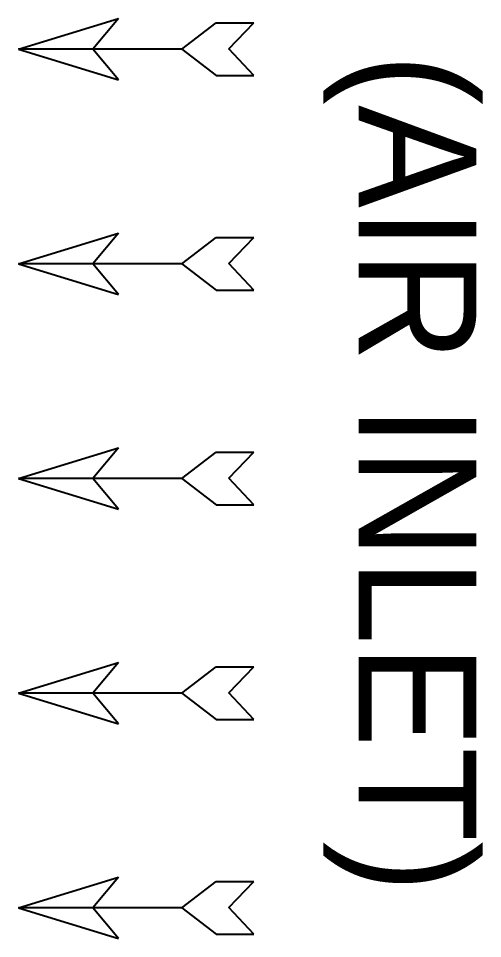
# Model space of a CAD drawing. Header units: millimetres. Extents: x 1817 to 34080, y 1746 to 24560.
# Drawn here: x 19875 to 20632, y 10760 to 12260 of the extents above; entities that cross this region are included whole.
import ezdxf
from ezdxf.enums import TextEntityAlignment as Align

# ---------------------------------------------------------------- set-up
doc = ezdxf.new("R2010")
doc.units = ezdxf.units.MM
doc.layers.add('냉각탑_dim', color=1, linetype='Continuous')
doc.layers.add('냉각탑_text', color=3, linetype='Continuous')
doc.styles.add('돋움', font='Dotum.ttf')

# ---------------------------------------------------------------- blocks, each defined once
blk = doc.blocks.new('화살표 IN OUT')
at = {"layer": '냉각탑_dim'}
for p, q in [((-163.5, 50), (-121.5, 0)), ((0, 0), (-163.5, 50)), ((-322.7, 43), (-383.9, 43)), ((-343.1, 0.5), (-383.9, 43)), ((-266.4, 0), (-322.7, 43)), ((-383.9, -43), (-343.1, 0.5)), ((-266.4, 0), (-322.7, -43)), ((-266.4, 0), (0, 0)), ((-163.5, -50), (-121.5, 0)), ((0, 0), (-163.5, -50)), ((-322.7, -43), (-383.9, -43))]:
    blk.add_line(p, q, dxfattribs=at)

msp = doc.modelspace()

# ---------------------------------------------------------------- block references
at = {"layer": '냉각탑_dim', "xscale": -1}
for p in [(19874.5, 12209.5), (19874.5, 11859.5), (19874.5, 11509.5), (19874.5, 11159.5), (19874.5, 10809.5)]:
    msp.add_blockref('화살표 IN OUT', p, dxfattribs=at)

# ---------------------------------------------------------------- texts
at = {"layer": '냉각탑_text', "style": '돋움'}
msp.add_text('(AIR INLET)', height=192, rotation=270, dxfattribs=at).set_placement((20525.4, 11518.1), align=Align.MIDDLE_CENTER)

doc.saveas('drawing.dxf')
